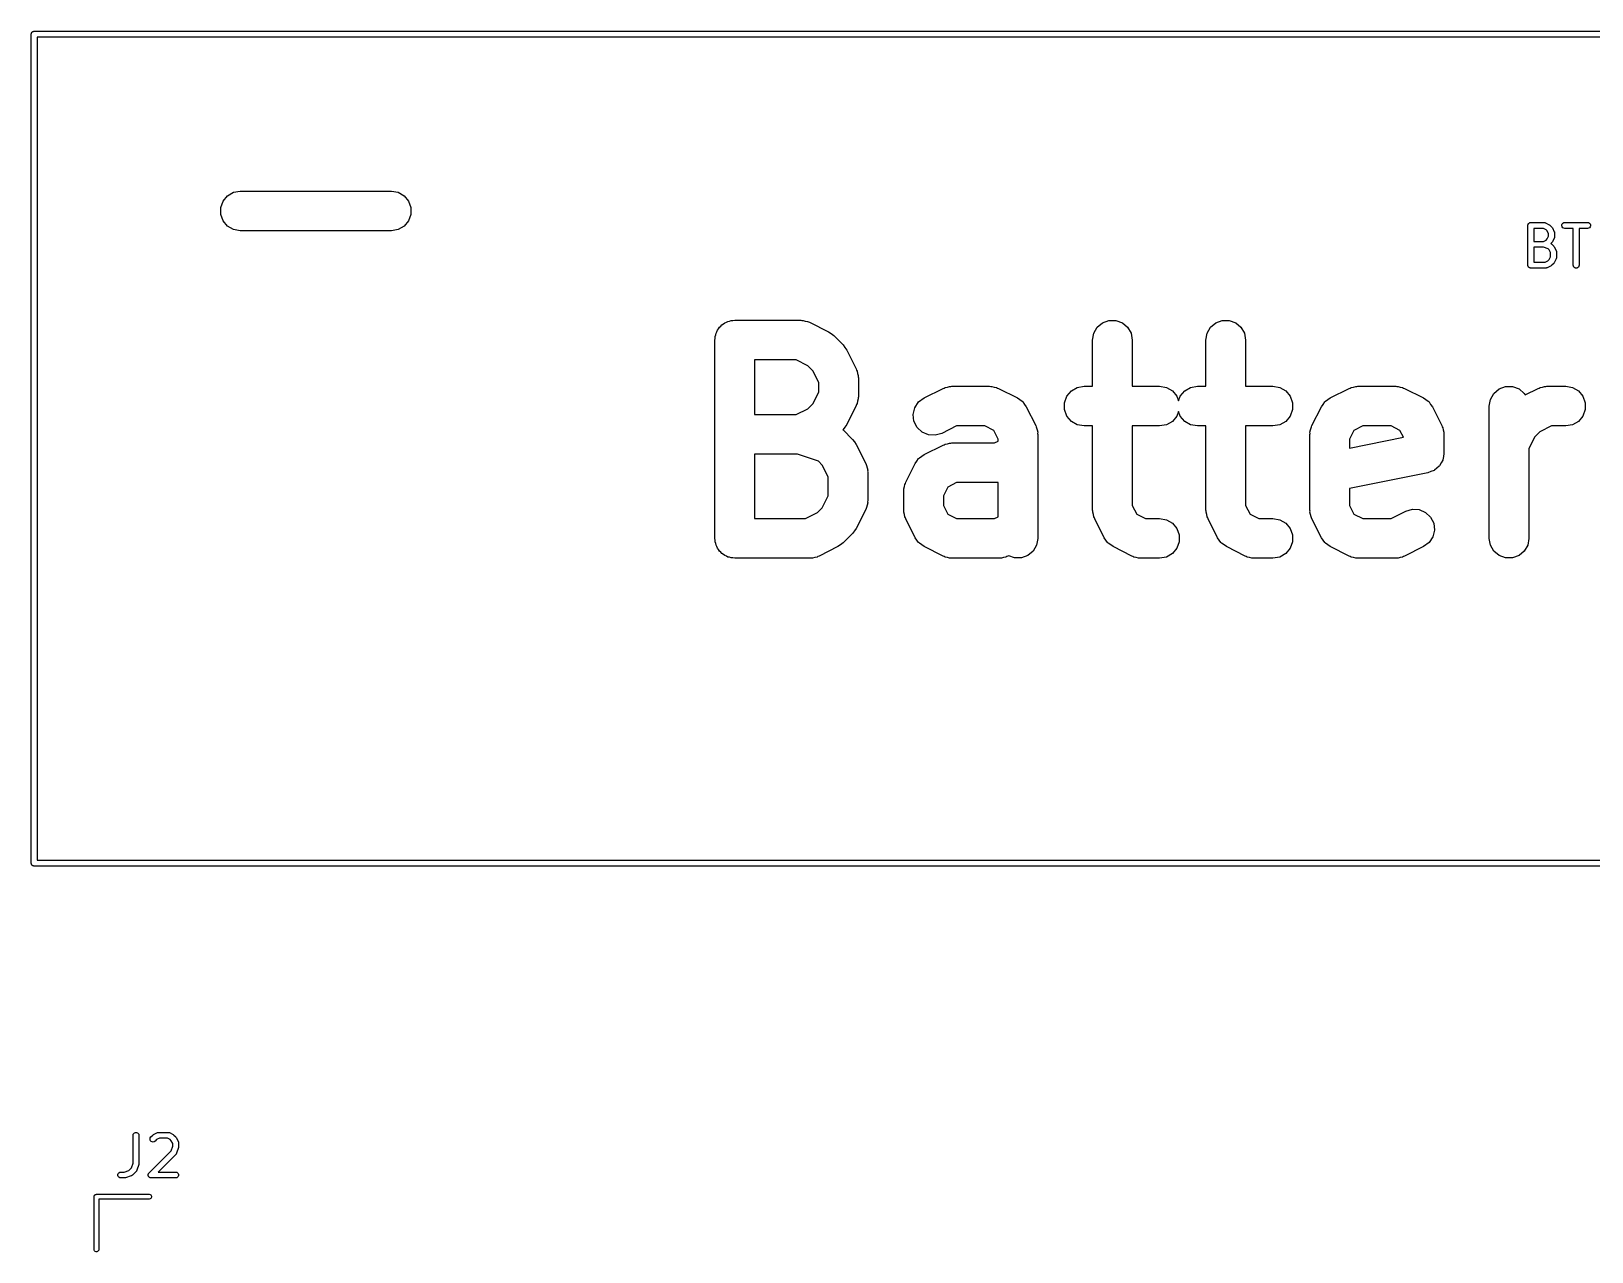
# Model space of a CAD drawing. Extents: x 57.7 to 135.6, y -132.6 to -59.6.
# Drawn here: x 57.73 to 97.07, y -90.36 to -59.59 of the extents above; entities that cross this region are included whole.
import ezdxf

# ---------------------------------------------------------------- set-up
doc = ezdxf.new("R2010")
doc.units = 0
doc.header["$MEASUREMENT"] = 0
doc.layers.add('BLACK', color=7, linetype='CONTINUOUS')

msp = doc.modelspace()

# ---------------------------------------------------------------- linework, layer by layer
at = {"layer": 'Black'}
for p, q in [((57.725, -59.66), (57.7261, -59.6535)), ((57.725, -80.56), (57.725, -59.66)), ((57.7261, -59.647), (57.7284, -59.6408)), ((57.7261, -59.6535), (57.7261, -59.647)), ((57.7284, -59.6408), (57.7295, -59.6343)), ((57.7295, -59.6343), (57.7328, -59.6287)), ((57.7328, -59.6287), (57.735, -59.6225)), ((57.735, -59.6225), (57.7393, -59.6175)), ((57.7393, -59.6175), (57.7425, -59.6118)), ((57.7425, -59.6118), (57.7476, -59.6076)), ((57.7476, -59.6076), (57.7518, -59.6025)), ((57.7518, -59.6025), (57.7575, -59.5993)), ((57.7575, -59.5993), (57.7625, -59.595)), ((57.7625, -59.595), (57.7687, -59.5928)), ((57.7687, -59.5928), (57.7743, -59.5895)), ((57.7743, -59.5895), (57.7808, -59.5884)), ((57.7808, -59.5884), (57.787, -59.5861)), ((57.787, -59.5861), (57.7935, -59.5861)), ((57.7935, -59.5861), (57.8, -59.585)), ((57.8, -59.585), (135.5, -59.585)), ((57.875, -59.735), (57.875, -80.485)), ((135.425, -59.735), (57.875, -59.735)), ((62.5622, -63.8671), (62.6738, -63.7341)), ((62.6738, -63.7341), (62.8242, -63.6473)), ((62.8242, -63.6473), (62.9952, -63.6171)), ((62.9952, -63.6171), (66.8048, -63.6171)), ((66.8048, -63.6171), (66.9758, -63.6473)), ((66.9758, -63.6473), (67.1262, -63.7341)), ((67.1262, -63.7341), (67.2378, -63.8671)), ((62.5028, -64.0303), (62.5622, -63.8671)), ((62.5028, -64.204), (62.5028, -64.0303)), ((67.2378, -63.8671), (67.2972, -64.0303)), ((67.2972, -64.0303), (67.2972, -64.204)), ((62.5622, -64.3671), (62.5028, -64.204)), ((62.6738, -64.5002), (62.5622, -64.3671)), ((62.8242, -64.587), (62.6738, -64.5002)), ((67.1262, -64.5002), (66.9758, -64.587)), ((67.2378, -64.3671), (67.1262, -64.5002)), ((67.2972, -64.204), (67.2378, -64.3671)), ((95.456, -64.4824), (95.4571, -64.4759)), ((95.456, -65.4824), (95.456, -64.4824)), ((95.4571, -64.4694), (95.4593, -64.4632)), ((95.4571, -64.4759), (95.4571, -64.4694)), ((95.4593, -64.4632), (95.4605, -64.4567)), ((95.4605, -64.4567), (95.4638, -64.451)), ((95.4638, -64.451), (95.466, -64.4449)), ((95.466, -64.4449), (95.4702, -64.4399)), ((95.4702, -64.4399), (95.4735, -64.4342)), ((95.4735, -64.4342), (95.4785, -64.43)), ((95.4785, -64.43), (95.4827, -64.4249)), ((95.4827, -64.4249), (95.4884, -64.4216)), ((95.4884, -64.4216), (95.4935, -64.4174)), ((95.4935, -64.4174), (95.4996, -64.4152)), ((95.4996, -64.4152), (95.5053, -64.4119)), ((95.5053, -64.4119), (95.5118, -64.4108)), ((95.5118, -64.4108), (95.5179, -64.4085)), ((95.5179, -64.4085), (95.5245, -64.4085)), ((95.5245, -64.4085), (95.531, -64.4074)), ((95.531, -64.4074), (95.8643, -64.4074)), ((95.8643, -64.4074), (95.8685, -64.4081)), ((95.8685, -64.4081), (95.8729, -64.4079)), ((95.8729, -64.4079), (95.8813, -64.4104)), ((95.8813, -64.4104), (95.8899, -64.4119)), ((95.8899, -64.4119), (95.8937, -64.4141)), ((95.8937, -64.4141), (95.8978, -64.4153)), ((95.8978, -64.4153), (95.9931, -64.4629)), ((95.9931, -64.4629), (96.0027, -64.4701)), ((96.0027, -64.4701), (96.0126, -64.477)), ((96.0126, -64.477), (96.0602, -64.5246)), ((96.3142, -64.4694), (96.3231, -64.4449)), ((96.3142, -64.4954), (96.3142, -64.4694)), ((96.3231, -64.5199), (96.3142, -64.4954)), ((96.3231, -64.4449), (96.3399, -64.4249)), ((96.3399, -64.5398), (96.3231, -64.5199)), ((96.3399, -64.4249), (96.3624, -64.4119)), ((96.3624, -64.4119), (96.3881, -64.4074)), ((96.3881, -64.4074), (96.9595, -64.4074)), ((96.9595, -64.4074), (96.9852, -64.4119)), ((96.9852, -64.4119), (97.0077, -64.4249)), ((97.0077, -64.4249), (97.0245, -64.4449)), ((97.0245, -64.5199), (97.0077, -64.5398)), ((97.0245, -64.4449), (97.0334, -64.4694)), ((97.0334, -64.4954), (97.0245, -64.5199)), ((97.0334, -64.4694), (97.0334, -64.4954)), ((62.9952, -64.6171), (62.8242, -64.587)), ((66.8048, -64.6171), (62.9952, -64.6171)), ((66.9758, -64.587), (66.8048, -64.6171)), ((95.606, -64.5574), (95.606, -64.8836)), ((95.8466, -64.5574), (95.606, -64.5574)), ((95.606, -64.8836), (95.8466, -64.8836)), ((95.9151, -64.5916), (95.8466, -64.5574)), ((95.8466, -64.8836), (95.9151, -64.8493)), ((95.9455, -64.622), (95.9151, -64.5916)), ((95.9151, -64.8493), (95.9455, -64.8189)), ((95.9798, -64.6906), (95.9455, -64.622)), ((95.9455, -64.8189), (95.9798, -64.7504)), ((95.9798, -64.7504), (95.9798, -64.6906)), ((96.0602, -64.5246), (96.0671, -64.5344)), ((96.0671, -64.9065), (96.0602, -64.9164)), ((96.0671, -64.5344), (96.0742, -64.5441)), ((96.0742, -64.8969), (96.0671, -64.9065)), ((96.0742, -64.5441), (96.1218, -64.6393)), ((96.1218, -64.8016), (96.0742, -64.8969)), ((96.1218, -64.6393), (96.1231, -64.6435)), ((96.1231, -64.7975), (96.1218, -64.8016)), ((96.1231, -64.6435), (96.1252, -64.6472)), ((96.1252, -64.7937), (96.1231, -64.7975)), ((96.1252, -64.6472), (96.1268, -64.6559)), ((96.1268, -64.7851), (96.1252, -64.7937)), ((96.1268, -64.6559), (96.1293, -64.6643)), ((96.1293, -64.7767), (96.1268, -64.7851)), ((96.1293, -64.6643), (96.129, -64.6686)), ((96.129, -64.6686), (96.1298, -64.6729)), ((96.1298, -64.7681), (96.129, -64.7724)), ((96.129, -64.7724), (96.1293, -64.7767)), ((96.1298, -64.6729), (96.1298, -64.7681)), ((96.3624, -64.5529), (96.3399, -64.5398)), ((96.3881, -64.5574), (96.3624, -64.5529)), ((96.5988, -64.5574), (96.3881, -64.5574)), ((96.5988, -65.4824), (96.5988, -64.5574)), ((96.9595, -64.5574), (96.7488, -64.5574)), ((96.7488, -64.5574), (96.7488, -65.4824)), ((96.9852, -64.5529), (96.9595, -64.5574)), ((97.0077, -64.5398), (96.9852, -64.5529)), ((95.606, -65.0336), (95.606, -65.4074)), ((95.8521, -65.0336), (95.606, -65.0336)), ((95.9666, -65.0717), (95.8521, -65.0336)), ((95.9931, -65.0982), (95.9666, -65.0717)), ((96.0274, -65.1668), (95.9931, -65.0982)), ((95.9931, -65.3427), (96.0274, -65.2742)), ((96.0274, -65.2742), (96.0274, -65.1668)), ((96.0602, -64.9164), (96.0384, -64.9381)), ((96.0384, -64.9381), (96.0388, -64.9382)), ((96.0388, -64.9382), (96.046, -64.9433)), ((96.046, -64.9433), (96.0538, -64.9474)), ((96.0538, -64.9474), (96.0566, -64.9507)), ((96.0566, -64.9507), (96.0602, -64.9532)), ((96.0602, -64.9532), (96.1078, -65.0008)), ((96.1078, -65.0008), (96.1147, -65.0106)), ((96.1147, -65.0106), (96.1218, -65.0203)), ((96.1218, -65.0203), (96.1695, -65.1155)), ((96.1695, -65.1155), (96.1707, -65.1197)), ((96.1707, -65.1197), (96.1729, -65.1234)), ((96.1729, -65.1234), (96.1744, -65.1321)), ((96.1744, -65.3089), (96.1729, -65.3176)), ((96.1744, -65.1321), (96.1769, -65.1405)), ((96.1769, -65.3005), (96.1744, -65.3089)), ((96.1769, -65.1405), (96.1766, -65.1448)), ((96.1766, -65.1448), (96.1774, -65.149)), ((96.1774, -65.2919), (96.1766, -65.2962)), ((96.1766, -65.2962), (96.1769, -65.3005)), ((96.1774, -65.149), (96.1774, -65.2919)), ((95.4571, -65.4888), (95.456, -65.4824)), ((95.4571, -65.4954), (95.4571, -65.4888)), ((95.4593, -65.5016), (95.4571, -65.4954)), ((95.4605, -65.508), (95.4593, -65.5016)), ((95.4638, -65.5137), (95.4605, -65.508)), ((95.466, -65.5199), (95.4638, -65.5137)), ((95.4702, -65.5249), (95.466, -65.5199)), ((95.4735, -65.5306), (95.4702, -65.5249)), ((95.4785, -65.5348), (95.4735, -65.5306)), ((95.4827, -65.5398), (95.4785, -65.5348)), ((95.4884, -65.5431), (95.4827, -65.5398)), ((95.4935, -65.5473), (95.4884, -65.5431)), ((95.4996, -65.5496), (95.4935, -65.5473)), ((95.5053, -65.5529), (95.4996, -65.5496)), ((95.5118, -65.554), (95.5053, -65.5529)), ((95.5179, -65.5562), (95.5118, -65.554)), ((95.5245, -65.5562), (95.5179, -65.5562)), ((95.531, -65.5574), (95.5245, -65.5562)), ((95.9119, -65.5574), (95.531, -65.5574)), ((95.606, -65.4074), (95.8942, -65.4074)), ((95.8942, -65.4074), (95.9627, -65.3731)), ((95.9162, -65.5566), (95.9119, -65.5574)), ((95.9205, -65.5569), (95.9162, -65.5566)), ((95.9289, -65.5544), (95.9205, -65.5569)), ((95.9376, -65.5529), (95.9289, -65.5544)), ((95.9413, -65.5507), (95.9376, -65.5529)), ((95.9454, -65.5495), (95.9413, -65.5507)), ((96.0407, -65.5018), (95.9454, -65.5495)), ((95.9627, -65.3731), (95.9931, -65.3427)), ((96.0503, -65.4947), (96.0407, -65.5018)), ((96.0602, -65.4878), (96.0503, -65.4947)), ((96.1078, -65.4402), (96.0602, -65.4878)), ((96.1147, -65.4303), (96.1078, -65.4402)), ((96.1218, -65.4207), (96.1147, -65.4303)), ((96.1695, -65.3254), (96.1218, -65.4207)), ((96.1707, -65.3213), (96.1695, -65.3254)), ((96.1729, -65.3176), (96.1707, -65.3213)), ((96.6033, -65.508), (96.5988, -65.4824)), ((96.6164, -65.5306), (96.6033, -65.508)), ((96.6363, -65.5473), (96.6164, -65.5306)), ((96.6608, -65.5562), (96.6363, -65.5473)), ((96.6868, -65.5562), (96.6608, -65.5562)), ((96.7113, -65.5473), (96.6868, -65.5562)), ((96.7313, -65.5306), (96.7113, -65.5473)), ((96.7443, -65.508), (96.7313, -65.5306)), ((96.7488, -65.4824), (96.7443, -65.508)), ((75.3316, -66.8945), (75.3727, -66.8795)), ((75.3727, -66.8795), (75.4164, -66.8795)), ((75.4164, -66.8795), (75.4595, -66.8719)), ((75.4595, -66.8719), (77.1262, -66.8719)), ((77.1262, -66.8719), (77.1546, -66.8769)), ((77.1546, -66.8769), (77.1834, -66.8752)), ((77.1834, -66.8752), (77.2395, -66.8919)), ((84.7333, -66.9389), (84.8965, -66.8795)), ((84.8965, -66.8795), (85.0702, -66.8795)), ((85.0702, -66.8795), (85.2333, -66.9389)), ((87.5905, -66.9389), (87.7537, -66.8795)), ((87.7537, -66.8795), (87.9273, -66.8795)), ((87.9273, -66.8795), (88.0905, -66.9389)), ((74.9671, -67.2851), (74.9821, -67.244)), ((74.9821, -67.244), (74.9897, -67.2009)), ((74.9897, -67.2009), (75.0115, -67.163)), ((75.0115, -67.163), (75.0265, -67.1219)), ((75.0265, -67.1219), (75.0546, -67.0884)), ((75.0546, -67.0884), (75.0765, -67.0505)), ((75.0765, -67.0505), (75.11, -67.0224)), ((75.11, -67.0224), (75.1381, -66.9889)), ((75.1381, -66.9889), (75.176, -66.967)), ((75.176, -66.967), (75.2095, -66.9389)), ((75.2095, -66.9389), (75.2506, -66.9239)), ((75.2506, -66.9239), (75.2885, -66.9021)), ((75.2885, -66.9021), (75.3316, -66.8945)), ((77.2395, -66.8919), (77.2972, -66.9021)), ((77.2972, -66.9021), (77.3222, -66.9165)), ((77.3222, -66.9165), (77.3498, -66.9247)), ((77.3498, -66.9247), (77.826, -67.1628)), ((77.826, -67.1628), (77.8903, -67.2105)), ((77.8903, -67.2105), (77.9559, -67.2564)), ((77.9559, -67.2564), (78.194, -67.4945)), ((84.4833, -67.3719), (84.5135, -67.2009)), ((84.5135, -67.2009), (84.6003, -67.0505)), ((84.6003, -67.0505), (84.7333, -66.9389)), ((85.2333, -66.9389), (85.3664, -67.0505)), ((85.3664, -67.0505), (85.4532, -67.2009)), ((85.4532, -67.2009), (85.4833, -67.3719)), ((87.3405, -67.3719), (87.3706, -67.2009)), ((87.3706, -67.2009), (87.4575, -67.0505)), ((87.4575, -67.0505), (87.5905, -66.9389)), ((88.0905, -66.9389), (88.2235, -67.0505)), ((88.2235, -67.0505), (88.3103, -67.2009)), ((88.3103, -67.2009), (88.3405, -67.3719)), ((74.9595, -67.3719), (74.9671, -67.3288)), ((74.9595, -72.3719), (74.9595, -67.3719)), ((74.9671, -67.3288), (74.9671, -67.2851)), ((78.194, -67.4945), (78.24, -67.5602)), ((78.24, -67.5602), (78.2877, -67.6245)), ((78.2877, -67.6245), (78.5258, -68.1007)), ((84.4833, -68.5386), (84.4833, -67.3719)), ((85.4833, -67.3719), (85.4833, -68.5386)), ((87.3405, -68.5386), (87.3405, -67.3719)), ((88.3405, -67.3719), (88.3405, -68.5386)), ((75.9595, -67.8719), (75.9595, -69.2529)), ((77.0082, -67.8719), (75.9595, -67.8719)), ((77.3062, -68.0209), (77.0082, -67.8719)), ((77.4295, -68.1443), (77.3062, -68.0209)), ((77.5786, -68.4423), (77.4295, -68.1443)), ((77.5786, -68.6824), (77.5786, -68.4423)), ((78.5258, -68.1007), (78.534, -68.1283)), ((78.534, -68.1283), (78.5484, -68.1533)), ((78.5484, -68.1533), (78.5586, -68.211)), ((78.5586, -68.211), (78.5753, -68.2671)), ((78.5753, -68.2671), (78.5736, -68.2959)), ((78.5736, -68.2959), (78.5786, -68.3243)), ((78.5786, -68.3243), (78.5786, -68.8005)), ((77.4295, -68.9805), (77.5786, -68.6824)), ((78.5786, -68.8005), (78.5736, -68.8289)), ((78.5736, -68.8289), (78.5753, -68.8576)), ((80.0964, -68.9329), (80.2359, -68.8295)), ((80.2359, -68.8295), (80.7121, -68.5914)), ((80.7121, -68.5914), (80.7397, -68.5831)), ((80.7397, -68.5831), (80.7647, -68.5687)), ((80.7647, -68.5687), (80.8224, -68.5586)), ((80.8224, -68.5586), (80.8785, -68.5418)), ((80.8785, -68.5418), (80.9073, -68.5436)), ((80.9073, -68.5436), (80.9357, -68.5386)), ((80.9357, -68.5386), (81.8881, -68.5386)), ((81.8881, -68.5386), (81.9165, -68.5436)), ((81.9165, -68.5436), (81.9453, -68.5418)), ((81.9453, -68.5418), (82.0014, -68.5586)), ((82.0014, -68.5586), (82.0591, -68.5687)), ((82.0591, -68.5687), (82.0841, -68.5831)), ((82.0841, -68.5831), (82.1117, -68.5914)), ((82.1117, -68.5914), (82.5879, -68.8295)), ((82.5879, -68.8295), (82.6468, -68.8732)), ((83.7766, -68.9517), (83.836, -68.7886)), ((83.836, -68.7886), (83.9477, -68.6555)), ((83.9477, -68.6555), (84.098, -68.5687)), ((84.098, -68.5687), (84.269, -68.5386)), ((84.269, -68.5386), (84.4833, -68.5386)), ((85.4833, -68.5386), (86.1738, -68.5386)), ((86.1738, -68.5386), (86.3448, -68.5687)), ((86.3448, -68.5687), (86.4952, -68.6555)), ((86.4952, -68.6555), (86.6068, -68.7886)), ((86.6068, -68.7886), (86.65, -68.9072)), ((86.65, -68.9072), (86.6932, -68.7886)), ((86.6932, -68.7886), (86.8048, -68.6555)), ((86.8048, -68.6555), (86.9552, -68.5687)), ((86.9552, -68.5687), (87.1262, -68.5386)), ((87.1262, -68.5386), (87.3405, -68.5386)), ((88.3405, -68.5386), (89.031, -68.5386)), ((89.031, -68.5386), (89.202, -68.5687)), ((89.202, -68.5687), (89.3523, -68.6555)), ((89.3523, -68.6555), (89.464, -68.7886)), ((89.464, -68.7886), (89.5234, -68.9517)), ((90.4151, -68.8732), (90.474, -68.8295)), ((90.474, -68.8295), (90.9502, -68.5914)), ((90.9502, -68.5914), (90.9778, -68.5831)), ((90.9778, -68.5831), (91.0028, -68.5687)), ((91.0028, -68.5687), (91.0605, -68.5586)), ((91.0605, -68.5586), (91.1166, -68.5418)), ((91.1166, -68.5418), (91.1454, -68.5436)), ((91.1454, -68.5436), (91.1738, -68.5386)), ((91.1738, -68.5386), (92.1262, -68.5386)), ((92.1262, -68.5386), (92.1546, -68.5436)), ((92.1546, -68.5436), (92.1834, -68.5418)), ((92.1834, -68.5418), (92.2395, -68.5586)), ((92.2395, -68.5586), (92.2972, -68.5687)), ((92.2972, -68.5687), (92.3222, -68.5831)), ((92.3222, -68.5831), (92.3498, -68.5914)), ((92.3498, -68.5914), (92.826, -68.8295)), ((92.826, -68.8295), (92.8849, -68.8732)), ((94.5135, -68.8676), (94.6003, -68.7172)), ((94.6003, -68.7172), (94.7333, -68.6056)), ((94.7333, -68.6056), (94.8965, -68.5462)), ((94.8965, -68.5462), (95.0702, -68.5462)), ((95.0702, -68.5462), (95.2333, -68.6056)), ((95.2333, -68.6056), (95.3664, -68.7172)), ((95.3664, -68.7172), (95.3874, -68.7537)), ((95.3874, -68.7537), (95.7121, -68.5914)), ((95.7121, -68.5914), (95.7397, -68.5831)), ((95.7397, -68.5831), (95.7647, -68.5687)), ((95.7647, -68.5687), (95.8224, -68.5586)), ((95.8224, -68.5586), (95.8785, -68.5418)), ((95.8785, -68.5418), (95.9073, -68.5436)), ((95.9073, -68.5436), (95.9357, -68.5386)), ((95.9357, -68.5386), (96.4119, -68.5386)), ((96.4119, -68.5386), (96.5829, -68.5687)), ((96.5829, -68.5687), (96.7333, -68.6555)), ((96.7333, -68.6555), (96.8449, -68.7886)), ((96.8449, -68.7886), (96.9043, -68.9517)), ((77.0082, -69.2529), (77.3062, -69.1038)), ((77.3062, -69.1038), (77.4295, -68.9805)), ((78.5258, -69.0241), (78.2877, -69.5003)), ((78.534, -68.9964), (78.5258, -69.0241)), ((78.5484, -68.9715), (78.534, -68.9964)), ((78.5586, -68.9138), (78.5484, -68.9715)), ((78.5753, -68.8576), (78.5586, -68.9138)), ((79.9604, -69.2467), (80.0008, -69.0778)), ((80.0008, -69.0778), (80.0964, -68.9329)), ((82.6468, -68.8732), (82.7081, -68.9136)), ((82.7081, -68.9136), (82.7163, -68.9247)), ((82.7163, -68.9247), (82.7274, -68.9329)), ((82.7274, -68.9329), (82.7678, -68.9941)), ((82.7678, -68.9941), (82.8115, -69.0531)), ((82.8115, -69.0531), (83.0496, -69.5293)), ((83.7766, -69.1254), (83.7766, -68.9517)), ((83.836, -69.2886), (83.7766, -69.1254)), ((86.65, -69.1699), (86.6068, -69.2886)), ((86.6932, -69.2886), (86.65, -69.1699)), ((89.5234, -69.1254), (89.464, -69.2886)), ((89.5234, -68.9517), (89.5234, -69.1254)), ((90.0123, -69.5292), (90.2504, -69.0531)), ((90.2504, -69.0531), (90.2941, -68.9941)), ((90.2941, -68.9941), (90.3345, -68.9329)), ((90.3345, -68.9329), (90.3456, -68.9247)), ((90.3456, -68.9247), (90.3539, -68.9136)), ((90.3539, -68.9136), (90.4151, -68.8732)), ((92.8849, -68.8732), (92.9461, -68.9136)), ((92.9461, -68.9136), (92.9544, -68.9247)), ((92.9544, -68.9247), (92.9655, -68.9329)), ((92.9655, -68.9329), (93.0059, -68.9941)), ((93.0059, -68.9941), (93.0496, -69.0531)), ((93.0496, -69.0531), (93.2877, -69.5293)), ((94.4833, -69.0386), (94.5135, -68.8676)), ((94.4833, -72.3719), (94.4833, -69.0386)), ((96.9043, -69.1254), (96.8449, -69.2886)), ((96.9043, -68.9517), (96.9043, -69.1254)), ((75.9595, -69.2529), (77.0082, -69.2529)), ((78.194, -69.6302), (78.1898, -69.6344)), ((78.1898, -69.6344), (78.194, -69.6374)), ((78.24, -69.5646), (78.194, -69.6302)), ((78.2877, -69.5003), (78.24, -69.5646)), ((79.9803, -69.4192), (79.9604, -69.2467)), ((80.0579, -69.5745), (79.9803, -69.4192)), ((80.184, -69.6939), (80.0579, -69.5745)), ((81.0537, -69.5386), (80.6831, -69.7239)), ((81.7701, -69.5386), (81.0537, -69.5386)), ((81.9916, -69.6493), (81.7701, -69.5386)), ((83.0496, -69.5293), (83.0578, -69.5569)), ((83.0578, -69.5569), (83.0722, -69.5818)), ((83.0722, -69.5818), (83.0824, -69.6395)), ((83.9477, -69.4216), (83.836, -69.2886)), ((84.098, -69.5084), (83.9477, -69.4216)), ((84.269, -69.5386), (84.098, -69.5084)), ((84.4833, -69.5386), (84.269, -69.5386)), ((84.4833, -71.6576), (84.4833, -69.5386)), ((86.1738, -69.5386), (85.4833, -69.5386)), ((85.4833, -69.5386), (85.4833, -71.5396)), ((86.3448, -69.5084), (86.1738, -69.5386)), ((86.4952, -69.4216), (86.3448, -69.5084)), ((86.6068, -69.2886), (86.4952, -69.4216)), ((86.8048, -69.4216), (86.6932, -69.2886)), ((86.9552, -69.5084), (86.8048, -69.4216)), ((87.1262, -69.5386), (86.9552, -69.5084)), ((87.3405, -69.5386), (87.1262, -69.5386)), ((87.3405, -71.6576), (87.3405, -69.5386)), ((89.031, -69.5386), (88.3405, -69.5386)), ((88.3405, -69.5386), (88.3405, -71.5396)), ((89.202, -69.5084), (89.031, -69.5386)), ((89.3523, -69.4216), (89.202, -69.5084)), ((89.464, -69.2886), (89.3523, -69.4216)), ((89.9795, -69.6395), (89.9897, -69.5818)), ((89.9897, -69.5818), (90.0041, -69.5569)), ((90.0041, -69.5569), (90.0123, -69.5292)), ((91.2918, -69.5386), (91.0703, -69.6493)), ((92.0082, -69.5386), (91.2918, -69.5386)), ((92.2297, -69.6493), (92.0082, -69.5386)), ((93.2877, -69.5293), (93.2959, -69.5569)), ((93.2959, -69.5569), (93.3103, -69.5818)), ((93.3103, -69.5818), (93.3205, -69.6395)), ((96.0537, -69.5386), (95.7557, -69.6876)), ((96.4119, -69.5386), (96.0537, -69.5386)), ((96.5829, -69.5084), (96.4119, -69.5386)), ((96.7333, -69.4216), (96.5829, -69.5084)), ((96.8449, -69.2886), (96.7333, -69.4216)), ((78.194, -69.6374), (78.4321, -69.8755)), ((78.4321, -69.8755), (78.4781, -69.9411)), ((78.4781, -69.9411), (78.5258, -70.0054)), ((78.5258, -70.0054), (78.7639, -70.4816)), ((80.3434, -69.763), (80.184, -69.6939)), ((80.2359, -70.258), (80.7121, -70.0199)), ((80.5167, -69.7734), (80.3434, -69.763)), ((80.6831, -69.7239), (80.5167, -69.7734)), ((80.7121, -70.0199), (80.7397, -70.0117)), ((80.7397, -70.0117), (80.7647, -69.9973)), ((80.7647, -69.9973), (80.8224, -69.9871)), ((80.8224, -69.9871), (80.8785, -69.9704)), ((80.8785, -69.9704), (80.9073, -69.9721)), ((80.9073, -69.9721), (80.9357, -69.9671)), ((80.9357, -69.9671), (82.0082, -69.9671)), ((82.1024, -69.8709), (81.9916, -69.6493)), ((82.0082, -69.9671), (82.1024, -69.92)), ((82.1024, -69.92), (82.1024, -69.8709)), ((83.0824, -69.6395), (83.0991, -69.6957)), ((83.0991, -69.6957), (83.0974, -69.7245)), ((83.0974, -69.7245), (83.1024, -69.7529)), ((83.1024, -69.7529), (83.1024, -72.3719)), ((89.9595, -69.7529), (89.9645, -69.7245)), ((89.9595, -71.6576), (89.9595, -69.7529)), ((89.9628, -69.6957), (89.9795, -69.6395)), ((89.9645, -69.7245), (89.9628, -69.6957)), ((91.0703, -69.6493), (90.9595, -69.8709)), ((90.9595, -70.0953), (92.317, -69.8238)), ((90.9595, -69.8709), (90.9595, -70.0953)), ((92.317, -69.8238), (92.2297, -69.6493)), ((93.3205, -69.6395), (93.3372, -69.6957)), ((93.3372, -69.6957), (93.3355, -69.7245)), ((93.3355, -69.7245), (93.3405, -69.7529)), ((93.3405, -69.7529), (93.3405, -70.229)), ((95.6324, -69.8109), (95.4833, -70.109)), ((95.7557, -69.6876), (95.6324, -69.8109)), ((75.9595, -70.2529), (75.9595, -71.8719)), ((77.0451, -70.2529), (75.9595, -70.2529)), ((77.5704, -70.428), (77.0451, -70.2529)), ((80.0123, -70.4816), (80.056, -70.4227)), ((80.056, -70.4227), (80.0964, -70.3615)), ((80.0964, -70.3615), (80.1075, -70.3533)), ((80.1075, -70.3533), (80.1158, -70.3422)), ((80.1158, -70.3422), (80.177, -70.3017)), ((80.177, -70.3017), (80.2359, -70.258)), ((93.3103, -70.4001), (93.2697, -70.4704)), ((93.3113, -70.3944), (93.3103, -70.4001)), ((93.3141, -70.3893), (93.3113, -70.3944)), ((93.3264, -70.309), (93.3141, -70.3893)), ((93.3405, -70.229), (93.3264, -70.309)), ((95.4833, -70.109), (95.4833, -72.3719)), ((77.6676, -70.5252), (77.5704, -70.428)), ((77.8167, -70.8233), (77.6676, -70.5252)), ((78.7639, -70.4816), (78.7721, -70.5093)), ((78.7721, -70.5093), (78.7865, -70.5342)), ((78.7865, -70.5342), (78.7967, -70.5919)), ((78.7967, -70.5919), (78.8134, -70.6481)), ((78.8134, -70.6481), (78.8117, -70.6768)), ((78.8117, -70.6768), (78.8167, -70.7052)), ((78.8167, -70.7052), (78.8167, -71.4195)), ((79.7742, -70.9578), (80.0123, -70.4816)), ((92.9385, -70.7193), (90.9595, -71.1151)), ((93.0142, -70.6898), (92.9385, -70.7193)), ((93.0905, -70.6621), (93.0142, -70.6898)), ((93.0949, -70.6583), (93.0905, -70.6621)), ((93.1003, -70.6562), (93.0949, -70.6583)), ((93.1613, -70.6027), (93.1003, -70.6562)), ((93.2235, -70.5504), (93.1613, -70.6027)), ((93.2264, -70.5454), (93.2235, -70.5504)), ((93.2307, -70.5416), (93.2264, -70.5454)), ((93.2697, -70.4704), (93.2307, -70.5416)), ((77.8167, -71.3015), (77.8167, -70.8233)), ((79.7214, -71.1814), (79.7264, -71.153)), ((79.7214, -71.6576), (79.7214, -71.1814)), ((79.7247, -71.1243), (79.7414, -71.0681)), ((79.7264, -71.153), (79.7247, -71.1243)), ((79.7414, -71.0681), (79.7516, -71.0104)), ((79.7516, -71.0104), (79.766, -70.9855)), ((79.766, -70.9855), (79.7742, -70.9578)), ((80.8322, -71.0779), (80.7214, -71.2995)), ((81.0537, -70.9671), (80.8322, -71.0779)), ((82.1024, -70.9671), (81.0537, -70.9671)), ((82.1024, -71.8248), (82.1024, -70.9671)), ((90.9595, -71.1151), (90.9595, -71.5396)), ((77.5443, -71.7229), (77.6676, -71.5995)), ((77.6676, -71.5995), (77.8167, -71.3015)), ((78.7865, -71.5905), (78.7721, -71.6155)), ((78.7967, -71.5328), (78.7865, -71.5905)), ((78.8134, -71.4767), (78.7967, -71.5328)), ((78.8167, -71.4195), (78.8117, -71.4479)), ((78.8117, -71.4479), (78.8134, -71.4767)), ((80.7214, -71.2995), (80.7214, -71.5396)), ((80.7214, -71.5396), (80.8322, -71.7611)), ((85.4833, -71.5396), (85.5941, -71.7611)), ((88.3405, -71.5396), (88.4513, -71.7611)), ((90.9595, -71.5396), (91.0703, -71.7611)), ((75.9595, -71.8719), (77.2463, -71.8719)), ((77.2463, -71.8719), (77.5443, -71.7229)), ((78.7639, -71.6431), (78.5258, -72.1193)), ((78.7721, -71.6155), (78.7639, -71.6431)), ((79.7264, -71.686), (79.7214, -71.6576)), ((79.7247, -71.7148), (79.7264, -71.686)), ((79.7414, -71.7709), (79.7247, -71.7148)), ((79.7516, -71.8286), (79.7414, -71.7709)), ((79.766, -71.8536), (79.7516, -71.8286)), ((79.7742, -71.8812), (79.766, -71.8536)), ((80.0123, -72.3574), (79.7742, -71.8812)), ((80.8322, -71.7611), (81.0537, -71.8719)), ((81.0537, -71.8719), (82.0082, -71.8719)), ((82.0082, -71.8719), (82.1024, -71.8248)), ((84.4883, -71.686), (84.4833, -71.6576)), ((84.4866, -71.7148), (84.4883, -71.686)), ((84.5033, -71.7709), (84.4866, -71.7148)), ((84.5135, -71.8286), (84.5033, -71.7709)), ((84.5279, -71.8536), (84.5135, -71.8286)), ((84.5361, -71.8812), (84.5279, -71.8536)), ((84.7742, -72.3574), (84.5361, -71.8812)), ((85.5941, -71.7611), (85.8157, -71.8719)), ((85.8157, -71.8719), (86.1738, -71.8719)), ((86.1738, -71.8719), (86.3448, -71.9021)), ((86.3448, -71.9021), (86.4952, -71.9889)), ((86.4952, -71.9889), (86.6068, -72.1219)), ((87.3455, -71.686), (87.3405, -71.6576)), ((87.3438, -71.7148), (87.3455, -71.686)), ((87.3605, -71.7709), (87.3438, -71.7148)), ((87.3706, -71.8286), (87.3605, -71.7709)), ((87.385, -71.8536), (87.3706, -71.8286)), ((87.3933, -71.8812), (87.385, -71.8536)), ((87.6314, -72.3574), (87.3933, -71.8812)), ((88.4513, -71.7611), (88.6728, -71.8719)), ((88.6728, -71.8719), (89.031, -71.8719)), ((89.031, -71.8719), (89.202, -71.9021)), ((89.202, -71.9021), (89.3523, -71.9889)), ((89.3523, -71.9889), (89.464, -72.1219)), ((89.9645, -71.686), (89.9595, -71.6576)), ((89.9628, -71.7148), (89.9645, -71.686)), ((89.9795, -71.7709), (89.9628, -71.7148)), ((89.9897, -71.8286), (89.9795, -71.7709)), ((90.0041, -71.8536), (89.9897, -71.8286)), ((90.0123, -71.8812), (90.0041, -71.8536)), ((90.2504, -72.3574), (90.0123, -71.8812)), ((91.0703, -71.7611), (91.2918, -71.8719)), ((91.2918, -71.8719), (92.0082, -71.8719)), ((92.0082, -71.8719), (92.3788, -71.6866)), ((92.3788, -71.6866), (92.5452, -71.6371)), ((92.5452, -71.6371), (92.7186, -71.6475)), ((92.7186, -71.6475), (92.8779, -71.7166)), ((92.8779, -71.7166), (93.004, -71.8359)), ((93.004, -71.8359), (93.0816, -71.9913)), ((93.0816, -71.9913), (93.1015, -72.1638)), ((74.9671, -72.415), (74.9595, -72.3719)), ((78.4321, -72.2493), (78.194, -72.4874)), ((78.4781, -72.1837), (78.4321, -72.2493)), ((78.5258, -72.1193), (78.4781, -72.1837)), ((80.056, -72.4164), (80.0123, -72.3574)), ((83.1024, -72.3719), (83.0722, -72.5429)), ((84.8179, -72.4164), (84.7742, -72.3574)), ((86.6068, -72.1219), (86.6662, -72.2851)), ((86.6662, -72.2851), (86.6662, -72.4587)), ((87.6751, -72.4164), (87.6314, -72.3574)), ((89.464, -72.1219), (89.5234, -72.2851)), ((89.5234, -72.2851), (89.5234, -72.4587)), ((90.2941, -72.4164), (90.2504, -72.3574)), ((93.0611, -72.3327), (92.9655, -72.4776)), ((93.1015, -72.1638), (93.0611, -72.3327)), ((94.5135, -72.5429), (94.4833, -72.3719)), ((95.4833, -72.3719), (95.4532, -72.5429)), ((74.9671, -72.4587), (74.9671, -72.415)), ((74.9821, -72.4998), (74.9671, -72.4587)), ((74.9897, -72.5429), (74.9821, -72.4998)), ((75.0115, -72.5808), (74.9897, -72.5429)), ((75.0265, -72.6219), (75.0115, -72.5808)), ((75.0546, -72.6554), (75.0265, -72.6219)), ((75.0765, -72.6933), (75.0546, -72.6554)), ((75.11, -72.7214), (75.0765, -72.6933)), ((75.1381, -72.7549), (75.11, -72.7214)), ((75.176, -72.7768), (75.1381, -72.7549)), ((75.2095, -72.8049), (75.176, -72.7768)), ((78.0641, -72.581), (77.5879, -72.8191)), ((78.1284, -72.5333), (78.0641, -72.581)), ((78.194, -72.4874), (78.1284, -72.5333)), ((80.0964, -72.4776), (80.056, -72.4164)), ((80.1075, -72.4858), (80.0964, -72.4776)), ((80.1158, -72.4969), (80.1075, -72.4858)), ((80.177, -72.5373), (80.1158, -72.4969)), ((80.2359, -72.581), (80.177, -72.5373)), ((80.7121, -72.8191), (80.2359, -72.581)), ((82.9854, -72.6933), (82.8524, -72.8049)), ((83.0722, -72.5429), (82.9854, -72.6933)), ((84.8584, -72.4776), (84.8179, -72.4164)), ((84.8694, -72.4858), (84.8584, -72.4776)), ((84.8777, -72.4969), (84.8694, -72.4858)), ((84.9389, -72.5373), (84.8777, -72.4969)), ((84.9978, -72.581), (84.9389, -72.5373)), ((85.474, -72.8191), (84.9978, -72.581)), ((86.4952, -72.7549), (86.3448, -72.8418)), ((86.6068, -72.6219), (86.4952, -72.7549)), ((86.6662, -72.4587), (86.6068, -72.6219)), ((87.7155, -72.4776), (87.6751, -72.4164)), ((87.7266, -72.4858), (87.7155, -72.4776)), ((87.7348, -72.4969), (87.7266, -72.4858)), ((87.796, -72.5373), (87.7348, -72.4969)), ((87.855, -72.581), (87.796, -72.5373)), ((88.3312, -72.8191), (87.855, -72.581)), ((89.3523, -72.7549), (89.202, -72.8418)), ((89.464, -72.6219), (89.3523, -72.7549)), ((89.5234, -72.4587), (89.464, -72.6219)), ((90.3345, -72.4776), (90.2941, -72.4164)), ((90.3456, -72.4858), (90.3345, -72.4776)), ((90.3539, -72.4969), (90.3456, -72.4858)), ((90.4151, -72.5373), (90.3539, -72.4969)), ((90.474, -72.581), (90.4151, -72.5373)), ((90.9502, -72.8191), (90.474, -72.581)), ((92.826, -72.581), (92.3498, -72.8191)), ((92.9655, -72.4776), (92.826, -72.581)), ((94.6003, -72.6933), (94.5135, -72.5429)), ((94.7333, -72.8049), (94.6003, -72.6933)), ((95.3664, -72.6933), (95.2333, -72.8049)), ((95.4532, -72.5429), (95.3664, -72.6933)), ((75.2506, -72.8199), (75.2095, -72.8049)), ((75.2885, -72.8418), (75.2506, -72.8199)), ((75.3316, -72.8493), (75.2885, -72.8418)), ((75.3727, -72.8643), (75.3316, -72.8493)), ((75.4164, -72.8643), (75.3727, -72.8643)), ((75.4595, -72.8719), (75.4164, -72.8643)), ((77.3643, -72.8719), (75.4595, -72.8719)), ((77.3927, -72.8669), (77.3643, -72.8719)), ((77.4214, -72.8686), (77.3927, -72.8669)), ((77.4776, -72.8519), (77.4214, -72.8686)), ((77.5353, -72.8418), (77.4776, -72.8519)), ((77.5603, -72.8273), (77.5353, -72.8418)), ((77.5879, -72.8191), (77.5603, -72.8273)), ((80.7397, -72.8273), (80.7121, -72.8191)), ((80.7647, -72.8418), (80.7397, -72.8273)), ((80.8224, -72.8519), (80.7647, -72.8418)), ((80.8785, -72.8686), (80.8224, -72.8519)), ((80.9073, -72.8669), (80.8785, -72.8686)), ((80.9357, -72.8719), (80.9073, -72.8669)), ((82.1262, -72.8719), (80.9357, -72.8719)), ((82.1546, -72.8669), (82.1262, -72.8719)), ((82.1834, -72.8686), (82.1546, -72.8669)), ((82.2395, -72.8519), (82.1834, -72.8686)), ((82.2972, -72.8418), (82.2395, -72.8519)), ((82.3222, -72.8273), (82.2972, -72.8418)), ((82.3498, -72.8191), (82.3222, -72.8273)), ((82.3673, -72.8104), (82.3498, -72.8191)), ((82.5156, -72.8643), (82.3673, -72.8104)), ((82.6892, -72.8643), (82.5156, -72.8643)), ((82.8524, -72.8049), (82.6892, -72.8643)), ((85.5016, -72.8273), (85.474, -72.8191)), ((85.5266, -72.8418), (85.5016, -72.8273)), ((85.5843, -72.8519), (85.5266, -72.8418)), ((85.6405, -72.8686), (85.5843, -72.8519)), ((85.6692, -72.8669), (85.6405, -72.8686)), ((85.6976, -72.8719), (85.6692, -72.8669)), ((86.1738, -72.8719), (85.6976, -72.8719)), ((86.3448, -72.8418), (86.1738, -72.8719)), ((88.3588, -72.8273), (88.3312, -72.8191)), ((88.3838, -72.8418), (88.3588, -72.8273)), ((88.4414, -72.8519), (88.3838, -72.8418)), ((88.4976, -72.8686), (88.4414, -72.8519)), ((88.5264, -72.8669), (88.4976, -72.8686)), ((88.5548, -72.8719), (88.5264, -72.8669)), ((89.031, -72.8719), (88.5548, -72.8719)), ((89.202, -72.8418), (89.031, -72.8719)), ((90.9778, -72.8273), (90.9502, -72.8191)), ((91.0028, -72.8418), (90.9778, -72.8273)), ((91.0605, -72.8519), (91.0028, -72.8418)), ((91.1166, -72.8686), (91.0605, -72.8519)), ((91.1454, -72.8669), (91.1166, -72.8686)), ((91.1738, -72.8719), (91.1454, -72.8669)), ((92.1262, -72.8719), (91.1738, -72.8719)), ((92.1546, -72.8669), (92.1262, -72.8719)), ((92.1834, -72.8686), (92.1546, -72.8669)), ((92.2395, -72.8519), (92.1834, -72.8686)), ((92.2972, -72.8418), (92.2395, -72.8519)), ((92.3222, -72.8273), (92.2972, -72.8418)), ((92.3498, -72.8191), (92.3222, -72.8273)), ((94.8965, -72.8643), (94.7333, -72.8049)), ((95.0702, -72.8643), (94.8965, -72.8643)), ((95.2333, -72.8049), (95.0702, -72.8643)), ((57.7261, -80.5665), (57.725, -80.56)), ((57.7261, -80.573), (57.7261, -80.5665)), ((57.7284, -80.5792), (57.7261, -80.573)), ((57.7295, -80.5857), (57.7284, -80.5792)), ((57.7328, -80.5913), (57.7295, -80.5857)), ((57.735, -80.5975), (57.7328, -80.5913)), ((57.7393, -80.6025), (57.735, -80.5975)), ((57.7425, -80.6082), (57.7393, -80.6025)), ((57.7476, -80.6124), (57.7425, -80.6082)), ((57.7518, -80.6175), (57.7476, -80.6124)), ((57.7575, -80.6207), (57.7518, -80.6175)), ((57.7625, -80.625), (57.7575, -80.6207)), ((57.7687, -80.6272), (57.7625, -80.625)), ((57.7743, -80.6305), (57.7687, -80.6272)), ((57.7808, -80.6316), (57.7743, -80.6305)), ((57.787, -80.6339), (57.7808, -80.6316)), ((57.7935, -80.6339), (57.787, -80.6339)), ((57.8, -80.635), (57.7935, -80.6339)), ((135.5, -80.635), (57.8, -80.635)), ((57.875, -80.485), (135.425, -80.485)), ((60.2917, -87.4224), (60.2962, -87.3967)), ((60.2917, -88.1245), (60.2917, -87.4224)), ((60.2962, -87.3967), (60.3092, -87.3742)), ((60.3092, -87.3742), (60.3292, -87.3574)), ((60.3292, -87.3574), (60.3536, -87.3485)), ((60.3536, -87.3485), (60.3797, -87.3485)), ((60.3797, -87.3485), (60.4042, -87.3574)), ((60.4042, -87.3574), (60.4241, -87.3742)), ((60.4241, -87.3742), (60.4371, -87.3967)), ((60.4371, -87.3967), (60.4417, -87.4224)), ((60.4417, -87.4224), (60.4417, -88.1367)), ((60.7205, -87.5111), (60.7273, -87.4859)), ((60.7228, -87.537), (60.7205, -87.5111)), ((60.7338, -87.5606), (60.7228, -87.537)), ((60.7273, -87.4859), (60.7422, -87.4646)), ((60.7522, -87.5791), (60.7338, -87.5606)), ((60.7422, -87.4646), (60.7898, -87.417)), ((60.7758, -87.5901), (60.7522, -87.5791)), ((60.8018, -87.5923), (60.7758, -87.5901)), ((60.7898, -87.417), (60.7997, -87.4101)), ((60.7997, -87.4101), (60.8093, -87.4029)), ((60.8269, -87.5856), (60.8018, -87.5923)), ((60.8093, -87.4029), (60.9046, -87.3553)), ((60.8483, -87.5707), (60.8269, -87.5856)), ((60.8873, -87.5316), (60.8483, -87.5707)), ((60.9558, -87.4974), (60.8873, -87.5316)), ((60.9046, -87.3553), (60.9087, -87.3541)), ((60.9087, -87.3541), (60.9124, -87.3519)), ((60.9124, -87.3519), (60.9211, -87.3504)), ((60.9211, -87.3504), (60.9295, -87.3479)), ((60.9295, -87.3479), (60.9338, -87.3481)), ((60.9338, -87.3481), (60.9381, -87.3474)), ((60.9381, -87.3474), (61.1762, -87.3474)), ((61.1585, -87.4974), (60.9558, -87.4974)), ((61.227, -87.5316), (61.1585, -87.4974)), ((61.1762, -87.3474), (61.1805, -87.3481)), ((61.1805, -87.3481), (61.1848, -87.3479)), ((61.1848, -87.3479), (61.1932, -87.3504)), ((61.1932, -87.3504), (61.2018, -87.3519)), ((61.2018, -87.3519), (61.2056, -87.3541)), ((61.2056, -87.3541), (61.2097, -87.3553)), ((61.2097, -87.3553), (61.305, -87.4029)), ((61.2574, -87.562), (61.227, -87.5316)), ((61.2535, -87.8104), (61.2917, -87.6959)), ((61.2917, -87.6306), (61.2574, -87.562)), ((61.2917, -87.6959), (61.2917, -87.6306)), ((61.305, -87.4029), (61.3146, -87.4101)), ((61.3146, -87.4101), (61.3245, -87.417)), ((61.3245, -87.417), (61.3721, -87.4646)), ((61.3721, -87.4646), (61.379, -87.4744)), ((61.379, -87.4744), (61.3861, -87.4841)), ((61.3861, -87.4841), (61.4337, -87.5793)), ((61.4378, -87.7318), (61.3902, -87.8747)), ((61.4337, -87.5793), (61.435, -87.5835)), ((61.435, -87.5835), (61.4371, -87.5872)), ((61.4371, -87.5872), (61.4387, -87.5959)), ((61.4396, -87.7199), (61.4378, -87.7318)), ((61.4387, -87.5959), (61.4412, -87.6043)), ((61.4417, -87.7081), (61.4396, -87.7199)), ((61.4412, -87.6043), (61.4409, -87.6086)), ((61.4409, -87.6086), (61.4417, -87.6129)), ((61.4417, -87.6129), (61.4417, -87.7081)), ((60.2535, -88.239), (60.2917, -88.1245)), ((60.6946, -88.3693), (61.2535, -87.8104)), ((61.3721, -87.904), (60.9287, -88.3474)), ((61.3746, -87.9004), (61.3721, -87.904)), ((61.3778, -87.8976), (61.3746, -87.9004)), ((61.382, -87.8899), (61.3778, -87.8976)), ((61.387, -87.8826), (61.382, -87.8899)), ((61.3881, -87.8785), (61.387, -87.8826)), ((61.3902, -87.8747), (61.3881, -87.8785)), ((59.9119, -88.4094), (59.9208, -88.3849)), ((59.9119, -88.4354), (59.9119, -88.4094)), ((59.9208, -88.4599), (59.9119, -88.4354)), ((59.9208, -88.3849), (59.9375, -88.3649)), ((59.9375, -88.4798), (59.9208, -88.4599)), ((59.9375, -88.3649), (59.9601, -88.3519)), ((59.9601, -88.4929), (59.9375, -88.4798)), ((59.9601, -88.3519), (59.9857, -88.3474)), ((59.9857, -88.4974), (59.9601, -88.4929)), ((59.9857, -88.3474), (60.0688, -88.3474)), ((60.081, -88.4974), (59.9857, -88.4974)), ((60.0688, -88.3474), (60.1833, -88.3092)), ((60.0928, -88.4953), (60.081, -88.4974)), ((60.1047, -88.4935), (60.0928, -88.4953)), ((60.2475, -88.4459), (60.1047, -88.4935)), ((60.1833, -88.3092), (60.2535, -88.239)), ((60.2513, -88.4439), (60.2475, -88.4459)), ((60.2555, -88.4427), (60.2513, -88.4439)), ((60.2627, -88.4377), (60.2555, -88.4427)), ((60.2704, -88.4335), (60.2627, -88.4377)), ((60.2733, -88.4303), (60.2704, -88.4335)), ((60.2768, -88.4278), (60.2733, -88.4303)), ((60.3721, -88.3326), (60.2768, -88.4278)), ((60.3746, -88.329), (60.3721, -88.3326)), ((60.3778, -88.3261), (60.3746, -88.329)), ((60.382, -88.3184), (60.3778, -88.3261)), ((60.387, -88.3112), (60.382, -88.3184)), ((60.3881, -88.307), (60.387, -88.3112)), ((60.3902, -88.3032), (60.3881, -88.307)), ((60.4378, -88.1604), (60.3902, -88.3032)), ((60.4396, -88.1485), (60.4378, -88.1604)), ((60.4417, -88.1367), (60.4396, -88.1485)), ((60.6729, -88.4158), (60.6738, -88.4127)), ((60.6738, -88.4256), (60.6729, -88.4158)), ((60.6738, -88.4094), (60.6771, -88.4001)), ((60.6738, -88.4127), (60.6738, -88.4094)), ((60.6738, -88.4354), (60.6738, -88.4256)), ((60.6749, -88.4385), (60.6738, -88.4354)), ((60.6752, -88.4418), (60.6749, -88.4385)), ((60.6793, -88.4507), (60.6752, -88.4418)), ((60.6771, -88.4001), (60.6796, -88.3907)), ((60.6827, -88.4599), (60.6793, -88.4507)), ((60.6796, -88.3907), (60.6815, -88.388)), ((60.6815, -88.388), (60.6827, -88.3849)), ((60.6827, -88.3849), (60.689, -88.3774)), ((60.6848, -88.4624), (60.6827, -88.4599)), ((60.6862, -88.4654), (60.6848, -88.4624)), ((60.6931, -88.4723), (60.6862, -88.4654)), ((60.689, -88.3774), (60.6946, -88.3693)), ((60.6994, -88.4798), (60.6931, -88.4723)), ((60.7023, -88.4815), (60.6994, -88.4798)), ((60.7046, -88.4838), (60.7023, -88.4815)), ((60.7135, -88.488), (60.7046, -88.4838)), ((60.722, -88.4929), (60.7135, -88.488)), ((60.7252, -88.4934), (60.722, -88.4929)), ((60.7282, -88.4948), (60.7252, -88.4934)), ((60.738, -88.4957), (60.7282, -88.4948)), ((60.7476, -88.4974), (60.738, -88.4957)), ((61.3667, -88.4974), (60.7476, -88.4974)), ((60.9287, -88.3474), (61.3667, -88.3474)), ((61.3667, -88.3474), (61.3923, -88.3519)), ((61.3923, -88.4929), (61.3667, -88.4974)), ((61.3923, -88.3519), (61.4149, -88.3649)), ((61.4149, -88.4798), (61.3923, -88.4929)), ((61.4149, -88.3649), (61.4316, -88.3849)), ((61.4316, -88.4599), (61.4149, -88.4798)), ((61.4316, -88.3849), (61.4405, -88.4094)), ((61.4405, -88.4354), (61.4316, -88.4599)), ((61.4405, -88.4094), (61.4405, -88.4354)), ((59.3449, -88.9162), (59.3495, -88.9136)), ((59.3495, -88.9136), (59.3547, -88.9127)), ((59.3547, -88.9127), (59.3596, -88.9109)), ((59.3596, -88.9109), (59.3648, -88.9109)), ((59.3648, -88.9109), (59.37, -88.91)), ((59.37, -88.91), (60.7, -88.91)), ((60.7, -88.91), (60.7205, -88.9136)), ((60.7205, -88.9136), (60.7386, -88.924)), ((59.31, -88.97), (59.3109, -88.9648)), ((59.31, -90.3), (59.31, -88.97)), ((59.3109, -88.9596), (59.3127, -88.9547)), ((59.3109, -88.9648), (59.3109, -88.9596)), ((59.3127, -88.9547), (59.3136, -88.9495)), ((59.3136, -88.9495), (59.3162, -88.9449)), ((59.3162, -88.9449), (59.318, -88.94)), ((59.318, -88.94), (59.3214, -88.936)), ((59.3214, -88.936), (59.324, -88.9314)), ((59.324, -88.9314), (59.3281, -88.9281)), ((59.3281, -88.9281), (59.3314, -88.924)), ((59.3314, -88.924), (59.336, -88.9214)), ((59.336, -88.9214), (59.34, -88.918)), ((59.34, -88.918), (59.3449, -88.9162)), ((60.7, -89.03), (59.43, -89.03)), ((59.43, -89.03), (59.43, -90.3)), ((60.7205, -89.0264), (60.7, -89.03)), ((60.7386, -89.016), (60.7205, -89.0264)), ((60.7386, -88.924), (60.752, -88.94)), ((60.752, -89), (60.7386, -89.016)), ((60.752, -88.94), (60.7591, -88.9596)), ((60.7591, -88.9804), (60.752, -89)), ((60.7591, -88.9596), (60.7591, -88.9804)), ((59.3136, -90.3205), (59.31, -90.3)), ((59.324, -90.3386), (59.3136, -90.3205)), ((59.34, -90.352), (59.324, -90.3386)), ((59.3596, -90.3591), (59.34, -90.352)), ((59.3804, -90.3591), (59.3596, -90.3591)), ((59.4, -90.352), (59.3804, -90.3591)), ((59.416, -90.3386), (59.4, -90.352)), ((59.4264, -90.3205), (59.416, -90.3386)), ((59.43, -90.3), (59.4264, -90.3205))]:
    msp.add_line(p, q, dxfattribs=at)

doc.saveas('drawing.dxf')
